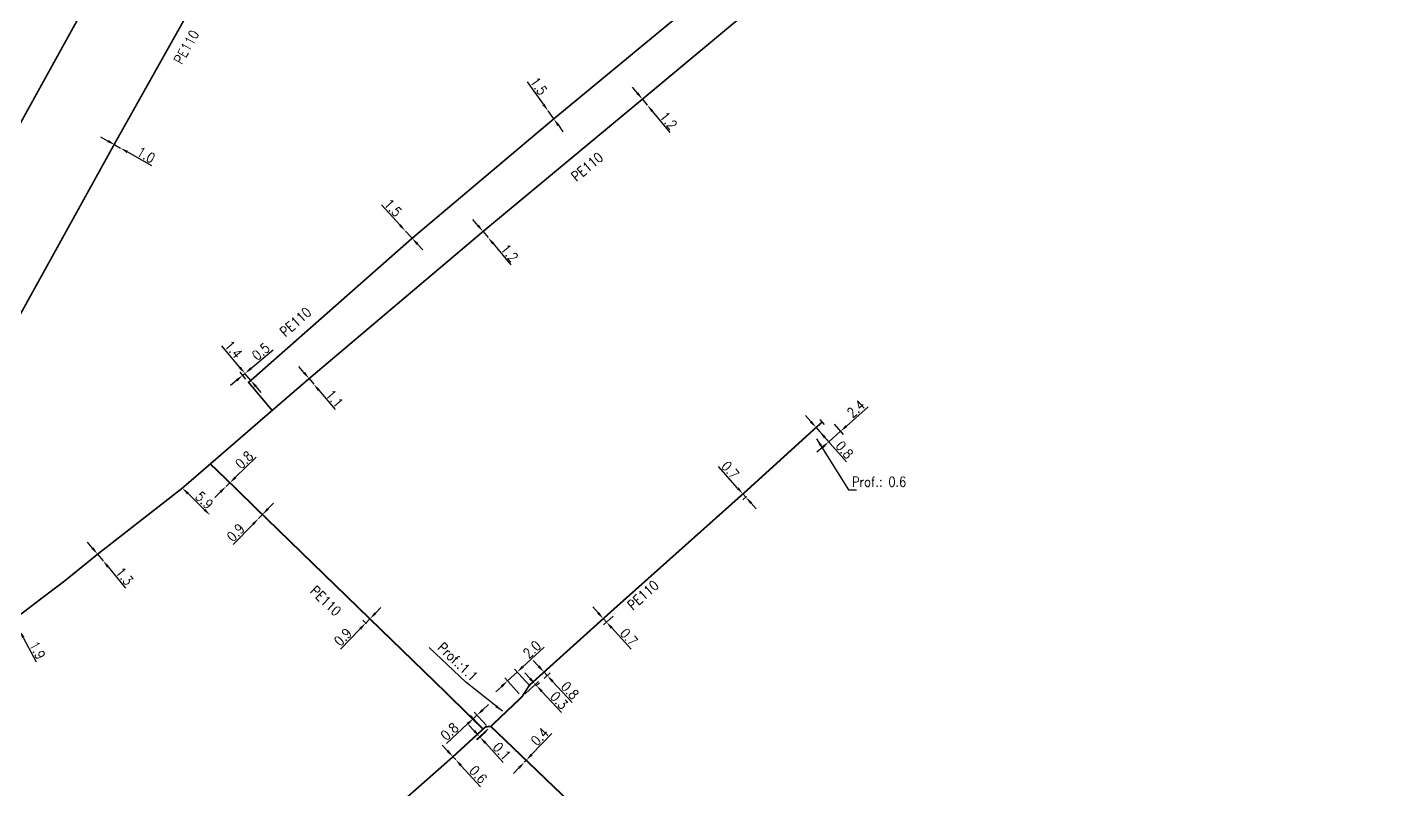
# Model space of a CAD drawing. Header units: millimetres. Extents: x 138988 to 140002, y 128990 to 130001.
# Drawn here: x 139490.1 to 139695.7, y 129349.4 to 129465.4 of the extents above; entities that cross this region are included whole.
import ezdxf
from ezdxf.enums import TextEntityAlignment as Align

# ---------------------------------------------------------------- set-up
doc = ezdxf.new("R2010")
doc.units = ezdxf.units.MM
doc.header["$PDMODE"] = 34
doc.linetypes.add('L_25_AP', pattern=[2000, 1000, 1000])
doc.linetypes.add('L_25_PE', pattern=[2000, 1000, 1000])
doc.layers.get('0').update_dxf_attribs({"linetype": 'CONTINUOUS'})
doc.layers.get('Defpoints').update_dxf_attribs({"linetype": 'CONTINUOUS'})
doc.layers.add('L_150', color=1, linetype='CONTINUOUS')
doc.layers.add('L_340', color=7, linetype='CONTINUOUS')
doc.styles.add('G_ROMANS', font='ROMANS.SHX', dxfattribs={"width": 0.75})
doc.styles.get("Standard").update_dxf_attribs({"font": 'romans.shx', "width": 0.85})
doc.dimstyles.get("Standard").update_dxf_attribs({"dimtxt": 1.5, "dimasz": 1.2, "dimexe": 0.625, "dimexo": 0.625, "dimgap": 0.25, "dimtad": 1, "dimdec": 1, "dimzin": 0, "dimdsep": 46, "dimtxsty": 'Standard', "dimcen": -0.5, "dimadec": 0, "dimazin": 0, "dimtfac": 1, "dimtdec": 1, "dimtmove": 0, "dimatfit": 3, "dimfxl": 0, "dimtolj": 1, "dimtzin": 0, "dimarcsym": 0})

# ---------------------------------------------------------------- blocks, each defined once
blk = doc.blocks.new('*D71')
at = {"layer": 'Defpoints', "color": 0, "linetype": 'Continuous', "transparency": 16777216}
for p in [(139579.21, 129376.78), (139579.68, 129376.26), (139578.21, 129374.93)]:
    blk.add_point(p, dxfattribs=at)
at = {"layer": 'L_150', "color": 0, "linetype": 'Continuous', "lineweight": -2, "transparency": 16777216}
for p, q in [((139576.93, 129376.33), (139576.12, 129377.22)), ((139578.74, 129376.36), (139577.27, 129375.02)), ((139579.22, 129375.84), (139577.74, 129374.51)), ((139577.74, 129375.44), (139578.21, 129374.93)), ((139579.01, 129374.04), (139581.95, 129370.8))]:
    blk.add_line(p, q, dxfattribs=at)
at = {"layer": 'L_150', "color": 0, "linetype": 'Continuous', "transparency": 16777216}
for points in [[(139577.08, 129376.47), (139576.78, 129376.2), (139577.74, 129375.44)], [(139579.16, 129374.17), (139578.86, 129373.9), (139578.21, 129374.93)]]:
    blk.add_solid(points, dxfattribs=at)
at = {"layer": 'L_150', "color": 0, "linetype": 'Continuous', "transparency": 16777216, "insert": (139581.63, 129372.65), "char_height": 1.5, "attachment_point": 5, "rotation": 312.2421}
blk.add_mtext('\\A1;0.7', dxfattribs=at)
blk = doc.blocks.new('*D72')
at = {"layer": 'Defpoints', "color": 0, "linetype": 'Continuous', "transparency": 16777216}
for p in [(139599.54, 129394.92), (139599.98, 129394.43), (139599.39, 129393.91)]:
    blk.add_point(p, dxfattribs=at)
at = {"layer": 'L_150', "color": 0, "linetype": 'Continuous', "lineweight": -2, "transparency": 16777216}
for p, q in [((139598.16, 129395.29), (139595.24, 129398.55)), ((139599.08, 129394.5), (139598.49, 129393.98)), ((139599.39, 129393.91), (139598.96, 129394.4)), ((139599.51, 129394.02), (139598.93, 129393.5)), ((139600.19, 129393.02), (139600.99, 129392.13))]:
    blk.add_line(p, q, dxfattribs=at)
at = {"layer": 'L_150', "color": 0, "linetype": 'Continuous', "transparency": 16777216}
for points in [[(139598.31, 129395.42), (139598.01, 129395.16), (139598.96, 129394.4)], [(139600.34, 129393.15), (139600.05, 129392.89), (139599.39, 129393.91)]]:
    blk.add_solid(points, dxfattribs=at)
at = {"layer": 'L_150', "color": 0, "linetype": 'Continuous', "transparency": 16777216, "insert": (139597.05, 129398.03), "char_height": 1.5, "attachment_point": 5, "rotation": 311.8543}
blk.add_mtext('\\A1;0.7', dxfattribs=at)
blk = doc.blocks.new('*D73')
at = {"layer": 'Defpoints', "color": 0, "linetype": 'Continuous', "transparency": 16777216}
for p in [(139610.08, 129404.5), (139612.41, 129405.49), (139613.8, 129403.92)]:
    blk.add_point(p, dxfattribs=at)
at = {"layer": 'L_340', "color": 0, "linetype": 'Continuous', "lineweight": -2, "transparency": 16777216}
for p, q in [((139614.7, 129404.71), (139618.02, 129407.65)), ((139612.82, 129405.03), (139614.22, 129403.45)), ((139610.49, 129404.03), (139612.42, 129401.86)), ((139612.01, 129402.33), (139613.8, 129403.92)), ((139611.11, 129401.53), (139610.21, 129400.74))]:
    blk.add_line(p, q, dxfattribs=at)
at = {"layer": 'L_340', "color": 0, "linetype": 'Continuous', "transparency": 16777216}
for points in [[(139614.57, 129404.86), (139614.83, 129404.56), (139613.8, 129403.92)], [(139610.97, 129401.68), (139611.24, 129401.38), (139612.01, 129402.33)]]:
    blk.add_solid(points, dxfattribs=at)
at = {"layer": 'L_340', "color": 0, "linetype": 'Continuous', "transparency": 16777216, "insert": (139616.14, 129407.33), "char_height": 1.5, "attachment_point": 5, "rotation": 41.5376}
blk.add_mtext('\\A1;2.4', dxfattribs=at)
blk = doc.blocks.new('L_340_07')
at = {"color": 0, "linetype": 'Continuous', "const_width": 0.25, "flags": 128}
blk.add_lwpolyline([(0, 0), (1.25, 0)], dxfattribs=at)
at = {"color": 0, "linetype": 'Continuous', "flags": 128}
blk.add_lwpolyline([(1.25, -0.5), (1.25, 0.5)], dxfattribs=at)
at = {"color": 0, "linetype": 'Continuous', "style": 'G_ROMANS', "width": 0.75, "flags": 3}
for tag, p in [('DEF_LEG', (0.72, -3.47)), ('DEF_COUP', (0.72, -5.97)), ('DEF_TYPE', (0.72, -8.47))]:
    blk.add_attdef(tag, text='', height=1.2, dxfattribs=at).set_placement(p, align=Align.MIDDLE)
blk = doc.blocks.new('*D74')
at = {"layer": 'Defpoints', "color": 0, "linetype": 'Continuous', "transparency": 16777216}
for p in [(139610.08, 129404.5), (139610.61, 129403.9), (139610.61, 129403.9)]:
    blk.add_point(p, dxfattribs=at)
at = {"layer": 'L_340', "color": 0, "linetype": 'Continuous', "lineweight": -2, "transparency": 16777216}
for p, q in [((139609.28, 129405.4), (139608.49, 129406.3)), ((139610.08, 129404.5), (139610.61, 129403.9)), ((139611.41, 129403), (139614.72, 129399.26))]:
    blk.add_line(p, q, dxfattribs=at)
at = {"layer": 'L_340', "color": 0, "linetype": 'Continuous', "transparency": 16777216}
for points in [[(139609.43, 129405.53), (139609.13, 129405.27), (139610.08, 129404.5)], [(139611.56, 129403.14), (139611.26, 129402.87), (139610.61, 129403.9)]]:
    blk.add_solid(points, dxfattribs=at)
at = {"layer": 'L_340', "color": 0, "linetype": 'Continuous', "transparency": 16777216, "insert": (139614.41, 129401.11), "char_height": 1.5, "attachment_point": 5, "rotation": 311.5376}
blk.add_mtext('\\A1;0.8', dxfattribs=at)
blk = doc.blocks.new('*D75')
at = {"layer": 'Defpoints', "color": 0, "linetype": 'Continuous', "transparency": 16777216}
for p in [(139567.79, 129366.49), (139568.3, 129365.94), (139569.22, 129366.79)]:
    blk.add_point(p, dxfattribs=at)
at = {"layer": 'L_150', "color": 0, "linetype": 'Continuous', "lineweight": -2, "transparency": 16777216}
for p, q in [((139567.89, 129368.22), (139567.08, 129369.1)), ((139568.25, 129366.92), (139569.17, 129367.76)), ((139568.71, 129367.34), (139569.22, 129366.79)), ((139568.76, 129366.37), (139569.68, 129367.21)), ((139570.03, 129365.9), (139573, 129362.69))]:
    blk.add_line(p, q, dxfattribs=at)
at = {"layer": 'L_150', "color": 0, "linetype": 'Continuous', "transparency": 16777216}
for points in [[(139568.04, 129368.35), (139567.75, 129368.08), (139568.71, 129367.34)], [(139570.18, 129366.04), (139569.88, 129365.77), (139569.22, 129366.79)]]:
    blk.add_solid(points, dxfattribs=at)
at = {"layer": 'L_150', "color": 0, "linetype": 'Continuous', "transparency": 16777216, "insert": (139572.66, 129364.54), "char_height": 1.5, "attachment_point": 5, "rotation": 312.7073}
blk.add_mtext('\\A1;0.8', dxfattribs=at)
blk = doc.blocks.new('*D76')
at = {"layer": 'Defpoints', "color": 0, "linetype": 'Continuous', "transparency": 16777216}
for p in [(139565.38, 129363.58), (139567.02, 129364.76), (139567.58, 129365.28)]:
    blk.add_point(p, dxfattribs=at)
at = {"layer": 'L_150', "color": 0, "linetype": 'Continuous', "lineweight": -2, "transparency": 16777216}
for p, q in [((139566.6, 129366.34), (139565.78, 129367.22)), ((139565.84, 129364.01), (139567.87, 129365.88)), ((139567.41, 129365.46), (139567.58, 129365.28)), ((139567.48, 129365.18), (139568.04, 129365.7)), ((139568.39, 129364.39), (139571.36, 129361.18))]:
    blk.add_line(p, q, dxfattribs=at)
at = {"layer": 'L_150', "color": 0, "linetype": 'Continuous', "transparency": 16777216}
for points in [[(139566.74, 129366.48), (139566.45, 129366.2), (139567.41, 129365.46)], [(139568.54, 129364.53), (139568.25, 129364.26), (139567.58, 129365.28)]]:
    blk.add_solid(points, dxfattribs=at)
at = {"layer": 'L_150', "color": 0, "linetype": 'Continuous', "transparency": 16777216, "insert": (139571.02, 129363.02), "char_height": 1.5, "attachment_point": 5, "rotation": 312.7073}
blk.add_mtext('\\A1;0.3', dxfattribs=at)
blk = doc.blocks.new('*D77')
at = {"layer": 'Defpoints', "color": 0, "linetype": 'Continuous', "transparency": 16777216}
for p in [(139564.64, 129367.33), (139565.38, 129363.58), (139567.02, 129364.76)]:
    blk.add_point(p, dxfattribs=at)
at = {"layer": 'L_150', "color": 0, "linetype": 'Continuous', "lineweight": -2, "transparency": 16777216}
for p, q in [((139565.52, 129368.15), (139568.73, 129371.11)), ((139566.59, 129365.21), (139564.21, 129367.79)), ((139564.95, 129364.04), (139562.74, 129366.44)), ((139563.17, 129365.98), (139564.64, 129367.33)), ((139562.29, 129365.16), (139561.4, 129364.35))]:
    blk.add_line(p, q, dxfattribs=at)
at = {"layer": 'L_150', "color": 0, "linetype": 'Continuous', "transparency": 16777216}
for points in [[(139565.38, 129368.3), (139565.65, 129368), (139564.64, 129367.33)], [(139562.15, 129365.31), (139562.42, 129365.02), (139563.17, 129365.98)]]:
    blk.add_solid(points, dxfattribs=at)
at = {"layer": 'L_150', "color": 0, "linetype": 'Continuous', "transparency": 16777216, "insert": (139566.89, 129370.77), "char_height": 1.5, "attachment_point": 5, "rotation": 42.7073}
blk.add_mtext('\\A1;2.0', dxfattribs=at)
blk = doc.blocks.new('*D78')
at = {"layer": 'Defpoints', "color": 0, "linetype": 'Continuous', "transparency": 16777216}
for p in [(139541.62, 129374.78), (139542.18, 129374.23), (139542.81, 129374.87)]:
    blk.add_point(p, dxfattribs=at)
at = {"layer": 'L_150', "color": 0, "linetype": 'Continuous', "lineweight": -2, "transparency": 16777216}
for p, q in [((139542.36, 129375.31), (139541.8, 129375.86)), ((139543.09, 129376.28), (139543.93, 129377.14)), ((139540.79, 129373.92), (139537.78, 129370.83)), ((139541.74, 129374.67), (139541.18, 129375.21)), ((139542.25, 129375.42), (139541.62, 129374.78))]:
    blk.add_line(p, q, dxfattribs=at)
at = {"layer": 'L_150', "color": 0, "linetype": 'Continuous', "transparency": 16777216}
for points in [[(139542.95, 129376.42), (139543.23, 129376.14), (139542.25, 129375.42)], [(139540.64, 129374.06), (139540.93, 129373.78), (139541.62, 129374.78)]]:
    blk.add_solid(points, dxfattribs=at)
at = {"layer": 'L_150', "color": 0, "linetype": 'Continuous', "transparency": 16777216, "insert": (139538.15, 129372.64), "char_height": 1.5, "attachment_point": 5, "rotation": 45.7397}
blk.add_mtext('\\A1;0.9', dxfattribs=at)
blk = doc.blocks.new('*D79')
at = {"layer": 'Defpoints', "color": 0, "linetype": 'Continuous', "transparency": 16777216}
for p in [(139525.32, 129390.66), (139525.32, 129390.66), (139525.91, 129391.27)]:
    blk.add_point(p, dxfattribs=at)
at = {"layer": 'L_150', "color": 0, "linetype": 'Continuous', "lineweight": -2, "transparency": 16777216}
for p, q in [((139526.75, 129392.13), (139527.58, 129392.99)), ((139525.91, 129391.27), (139525.32, 129390.66)), ((139524.48, 129389.8), (139521.47, 129386.71))]:
    blk.add_line(p, q, dxfattribs=at)
at = {"layer": 'L_150', "color": 0, "linetype": 'Continuous', "transparency": 16777216}
for points in [[(139526.6, 129392.27), (139526.89, 129391.99), (139525.91, 129391.27)], [(139524.33, 129389.94), (139524.62, 129389.66), (139525.32, 129390.66)]]:
    blk.add_solid(points, dxfattribs=at)
at = {"layer": 'L_150', "color": 0, "linetype": 'Continuous', "transparency": 16777216, "insert": (139521.84, 129388.53), "char_height": 1.5, "attachment_point": 5, "rotation": 45.7649}
blk.add_mtext('\\A1;0.9', dxfattribs=at)
blk = doc.blocks.new('*D80')
at = {"layer": 'Defpoints', "color": 0, "linetype": 'Continuous', "transparency": 16777216}
for p in [(139559, 129357.43), (139560.41, 129358.73), (139560.63, 129359.07)]:
    blk.add_point(p, dxfattribs=at)
at = {"layer": 'L_150', "color": 0, "linetype": 'Continuous', "lineweight": -2, "transparency": 16777216}
for p, q in [((139558.12, 129358.39), (139557.31, 129359.28)), ((139560.17, 129358.65), (139558.47, 129357.09)), ((139559.95, 129358.31), (139558.54, 129357.01)), ((139558.93, 129357.51), (139559, 129357.43)), ((139559.81, 129356.55), (139562.53, 129353.6))]:
    blk.add_line(p, q, dxfattribs=at)
at = {"layer": 'L_150', "color": 0, "linetype": 'Continuous', "transparency": 16777216}
for points in [[(139558.27, 129358.53), (139557.97, 129358.26), (139558.93, 129357.51)], [(139559.96, 129356.69), (139559.67, 129356.42), (139559, 129357.43)]]:
    blk.add_solid(points, dxfattribs=at)
at = {"layer": 'L_150', "color": 0, "linetype": 'Continuous', "transparency": 16777216, "insert": (139562.31, 129355.31), "char_height": 1.5, "attachment_point": 5, "rotation": 312.6139}
blk.add_mtext('\\A1;0.1', dxfattribs=at)
blk = doc.blocks.new('*D81')
at = {"layer": 'Defpoints', "color": 0, "linetype": 'Continuous', "transparency": 16777216}
for p in [(139565.73, 129353.63), (139565.73, 129353.63), (139566.01, 129353.92)]:
    blk.add_point(p, dxfattribs=at)
at = {"layer": 'L_150', "color": 0, "linetype": 'Continuous', "lineweight": -2, "transparency": 16777216}
for p, q in [((139566.84, 129354.78), (139569.9, 129357.98)), ((139565.73, 129353.63), (139566.01, 129353.92)), ((139564.9, 129352.76), (139564.07, 129351.9))]:
    blk.add_line(p, q, dxfattribs=at)
at = {"layer": 'L_150', "color": 0, "linetype": 'Continuous', "transparency": 16777216}
for points in [[(139564.76, 129352.9), (139565.04, 129352.62), (139565.73, 129353.63)], [(139566.69, 129354.92), (139566.98, 129354.65), (139566.01, 129353.92)]]:
    blk.add_solid(points, dxfattribs=at)
at = {"layer": 'L_150', "color": 0, "linetype": 'Continuous', "transparency": 16777216, "insert": (139568.06, 129357.51), "char_height": 1.5, "attachment_point": 5, "rotation": 46.2135}
blk.add_mtext('\\A1;0.4', dxfattribs=at)
blk = doc.blocks.new('*D82')
at = {"layer": 'Defpoints', "color": 0, "linetype": 'Continuous', "transparency": 16777216}
for p in [(139554.88, 129354.46), (139555.29, 129354.02), (139555.29, 129354.02)]:
    blk.add_point(p, dxfattribs=at)
at = {"layer": 'L_150', "color": 0, "linetype": 'Continuous', "lineweight": -2, "transparency": 16777216}
for p, q in [((139554.07, 129355.35), (139553.26, 129356.23)), ((139554.88, 129354.46), (139555.29, 129354.02)), ((139556.1, 129353.14), (139559.05, 129349.91))]:
    blk.add_line(p, q, dxfattribs=at)
at = {"layer": 'L_150', "color": 0, "linetype": 'Continuous', "transparency": 16777216}
for points in [[(139554.22, 129355.48), (139553.92, 129355.21), (139554.88, 129354.46)], [(139556.24, 129353.27), (139555.95, 129353), (139555.29, 129354.02)]]:
    blk.add_solid(points, dxfattribs=at)
at = {"layer": 'L_150', "color": 0, "linetype": 'Continuous', "transparency": 16777216, "insert": (139558.72, 129351.76), "char_height": 1.5, "attachment_point": 5, "rotation": 312.5139}
blk.add_mtext('\\A1;0.6', dxfattribs=at)
blk = doc.blocks.new('*D93')
at = {"layer": 'Defpoints', "color": 0, "linetype": 'Continuous', "transparency": 16777216}
for p in [(139558.53, 129360.77), (139559.45, 129358.66), (139560.41, 129358.73)]:
    blk.add_point(p, dxfattribs=at)
at = {"layer": 'L_150', "color": 0, "linetype": 'Continuous', "lineweight": -2, "transparency": 16777216}
for p, q in [((139559.99, 129359.19), (139558.11, 129361.23)), ((139559.41, 129361.59), (139560.29, 129362.4)), ((139557.09, 129359.45), (139553.88, 129356.49)), ((139559.03, 129359.12), (139557.55, 129360.72)), ((139558.53, 129360.77), (139557.98, 129360.26))]:
    blk.add_line(p, q, dxfattribs=at)
at = {"layer": 'L_150', "color": 0, "linetype": 'Continuous', "transparency": 16777216}
for points in [[(139559.28, 129361.73), (139559.55, 129361.44), (139558.53, 129360.77)], [(139556.96, 129359.6), (139557.23, 129359.31), (139557.98, 129360.26)]]:
    blk.add_solid(points, dxfattribs=at)
at = {"layer": 'L_150', "color": 0, "linetype": 'Continuous', "transparency": 16777216, "insert": (139554.37, 129358.3), "char_height": 1.5, "attachment_point": 5, "rotation": 42.6139}
blk.add_mtext('\\A1;0.8', dxfattribs=at)
blk = doc.blocks.new('*D348')
at = {"layer": 'Defpoints', "color": 0, "linetype": 'Continuous', "transparency": 16777216}
for p in [(139503.47, 129447.46), (139504.34, 129446.97), (139504.34, 129446.97)]:
    blk.add_point(p, dxfattribs=at)
at = {"layer": 'L_150', "color": 0, "linetype": 'Continuous', "lineweight": -2, "transparency": 16777216}
for p, q in [((139502.42, 129448.04), (139501.37, 129448.63)), ((139503.47, 129447.46), (139504.34, 129446.97)), ((139505.38, 129446.38), (139509.04, 129444.33))]:
    blk.add_line(p, q, dxfattribs=at)
at = {"layer": 'L_150', "color": 0, "linetype": 'Continuous', "transparency": 16777216}
for points in [[(139502.52, 129448.22), (139502.32, 129447.87), (139503.47, 129447.46)], [(139505.48, 129446.55), (139505.29, 129446.21), (139504.34, 129446.97)]]:
    blk.add_solid(points, dxfattribs=at)
at = {"layer": 'L_150', "color": 0, "linetype": 'Continuous', "transparency": 16777216, "insert": (139508.22, 129445.93), "char_height": 1.5, "attachment_point": 5, "rotation": 330.6872}
blk.add_mtext('\\A1;1.0', dxfattribs=at)
blk = doc.blocks.new('*D1126')
at = {"layer": 'Defpoints', "color": 0, "linetype": 'Continuous', "transparency": 16777216}
for p in [(139569.33, 129452.64), (139569.33, 129452.64), (139570.21, 129451.42)]:
    blk.add_point(p, dxfattribs=at)
at = {"layer": 'L_150', "color": 0, "linetype": 'Continuous', "lineweight": -2, "transparency": 16777216}
for p, q in [((139568.64, 129453.62), (139566.22, 129457.03)), ((139570.2, 129451.41), (139569.33, 129452.64)), ((139569.7, 129451.05), (139569.69, 129451.05)), ((139570.9, 129450.43), (139571.59, 129449.45))]:
    blk.add_line(p, q, dxfattribs=at)
at = {"layer": 'L_150', "color": 0, "linetype": 'Continuous', "transparency": 16777216}
for points in [[(139568.8, 129453.73), (139568.48, 129453.5), (139569.33, 129452.64)], [(139571.06, 129450.55), (139570.73, 129450.32), (139570.2, 129451.41)]]:
    blk.add_solid(points, dxfattribs=at)
at = {"layer": 'L_150', "color": 0, "linetype": 'Continuous', "transparency": 16777216, "insert": (139567.9, 129456.39), "char_height": 1.5, "attachment_point": 5, "rotation": 305.3282}
blk.add_mtext('\\A1;1.5', dxfattribs=at)
blk = doc.blocks.new('*D1127')
at = {"layer": 'Defpoints', "color": 0, "linetype": 'Continuous', "transparency": 16777216}
for p in [(139547.65, 129434.36), (139547.65, 129434.36), (139548.67, 129433.26)]:
    blk.add_point(p, dxfattribs=at)
at = {"layer": 'L_150', "color": 0, "linetype": 'Continuous', "lineweight": -2, "transparency": 16777216}
for p, q in [((139546.83, 129435.24), (139543.99, 129438.32)), ((139548.67, 129433.26), (139547.65, 129434.36)), ((139549.48, 129432.38), (139550.3, 129431.5))]:
    blk.add_line(p, q, dxfattribs=at)
at = {"layer": 'L_150', "color": 0, "linetype": 'Continuous', "transparency": 16777216}
for points in [[(139546.98, 129435.38), (139546.69, 129435.11), (139547.65, 129434.36)], [(139549.63, 129432.52), (139549.34, 129432.24), (139548.67, 129433.26)]]:
    blk.add_solid(points, dxfattribs=at)
at = {"layer": 'L_150', "color": 0, "linetype": 'Continuous', "transparency": 16777216, "insert": (139545.74, 129437.9), "char_height": 1.5, "attachment_point": 5, "rotation": 312.7874}
blk.add_mtext('\\A1;1.5', dxfattribs=at)
blk = doc.blocks.new('*D1128')
at = {"layer": 'Defpoints', "color": 0, "linetype": 'Continuous', "transparency": 16777216}
for p in [(139523.25, 129412.71), (139523.25, 129412.71), (139523.81, 129411.35)]:
    blk.add_point(p, dxfattribs=at)
at = {"layer": 'L_150', "color": 0, "linetype": 'Continuous', "lineweight": -2, "transparency": 16777216}
for p, q in [((139524.17, 129413.49), (139527.52, 129416.29)), ((139523.41, 129411.83), (139522.51, 129412.9)), ((139522.91, 129412.43), (139523.25, 129412.71)), ((139521.99, 129411.66), (139521.07, 129410.88))]:
    blk.add_line(p, q, dxfattribs=at)
at = {"layer": 'L_150', "color": 0, "linetype": 'Continuous', "transparency": 16777216}
for points in [[(139524.05, 129413.64), (139524.3, 129413.33), (139523.25, 129412.71)], [(139521.86, 129411.81), (139522.12, 129411.5), (139522.91, 129412.43)]]:
    blk.add_solid(points, dxfattribs=at)
at = {"layer": 'L_150', "color": 0, "linetype": 'Continuous', "transparency": 16777216, "insert": (139525.67, 129416.04), "char_height": 1.5, "attachment_point": 5, "rotation": 39.9566}
blk.add_mtext('\\A1;0.5', dxfattribs=at)
blk = doc.blocks.new('*D1129')
at = {"layer": 'Defpoints', "color": 0, "linetype": 'Continuous', "transparency": 16777216}
for p in [(139523.25, 129412.71), (139523.25, 129412.71), (139523.81, 129411.35)]:
    blk.add_point(p, dxfattribs=at)
at = {"layer": 'L_150', "color": 0, "linetype": 'Continuous', "lineweight": -2, "transparency": 16777216}
for p, q in [((139522.48, 129413.63), (139519.75, 129416.89)), ((139524.15, 129411.64), (139523.25, 129412.71)), ((139524.29, 129411.75), (139524.63, 129412.04)), ((139524.92, 129410.72), (139525.69, 129409.8))]:
    blk.add_line(p, q, dxfattribs=at)
at = {"layer": 'L_150', "color": 0, "linetype": 'Continuous', "transparency": 16777216}
for points in [[(139522.64, 129413.76), (139522.33, 129413.51), (139523.25, 129412.71)], [(139525.08, 129410.85), (139524.77, 129410.59), (139524.15, 129411.64)]]:
    blk.add_solid(points, dxfattribs=at)
at = {"layer": 'L_150', "color": 0, "linetype": 'Continuous', "transparency": 16777216, "insert": (139521.5, 129416.37), "char_height": 1.5, "attachment_point": 5, "rotation": 309.9566}
blk.add_mtext('\\A1;1.4', dxfattribs=at)
blk = doc.blocks.new('*D1130')
at = {"layer": 'Defpoints', "color": 0, "linetype": 'Continuous', "transparency": 16777216}
for p in [(139488.11, 129375.3), (139488.98, 129373.66), (139488.98, 129373.66)]:
    blk.add_point(p, dxfattribs=at)
at = {"layer": 'L_150', "color": 0, "linetype": 'Continuous', "lineweight": -2, "transparency": 16777216}
for p, q in [((139487.55, 129376.36), (139486.99, 129377.42)), ((139488.11, 129375.3), (139488.98, 129373.66)), ((139489.54, 129372.6), (139491.51, 129368.89))]:
    blk.add_line(p, q, dxfattribs=at)
at = {"layer": 'L_150', "color": 0, "linetype": 'Continuous', "transparency": 16777216}
for points in [[(139487.73, 129376.45), (139487.37, 129376.26), (139488.11, 129375.3)], [(139489.72, 129372.7), (139489.37, 129372.51), (139488.98, 129373.66)]]:
    blk.add_solid(points, dxfattribs=at)
at = {"layer": 'L_150', "color": 0, "linetype": 'Continuous', "transparency": 16777216, "insert": (139491.71, 129370.65), "char_height": 1.5, "attachment_point": 5, "rotation": 297.9752}
blk.add_mtext('\\A1;1.9', dxfattribs=at)
blk = doc.blocks.new('*D1131')
at = {"layer": 'Defpoints', "color": 0, "linetype": 'Continuous', "transparency": 16777216}
for p in [(139500.85, 129385.24), (139501.68, 129384.24), (139501.68, 129384.24)]:
    blk.add_point(p, dxfattribs=at)
at = {"layer": 'L_150', "color": 0, "linetype": 'Continuous', "lineweight": -2, "transparency": 16777216}
for p, q in [((139500.08, 129386.17), (139499.31, 129387.09)), ((139500.85, 129385.24), (139501.68, 129384.24)), ((139502.44, 129383.32), (139505.12, 129380.1))]:
    blk.add_line(p, q, dxfattribs=at)
at = {"layer": 'L_150', "color": 0, "linetype": 'Continuous', "transparency": 16777216}
for points in [[(139500.23, 129386.29), (139499.93, 129386.04), (139500.85, 129385.24)], [(139502.6, 129383.45), (139502.29, 129383.19), (139501.68, 129384.24)]]:
    blk.add_solid(points, dxfattribs=at)
at = {"layer": 'L_150', "color": 0, "linetype": 'Continuous', "transparency": 16777216, "insert": (139504.94, 129381.89), "char_height": 1.5, "attachment_point": 5, "rotation": 309.7261}
blk.add_mtext('\\A1;1.3', dxfattribs=at)
blk = doc.blocks.new('*D1132')
at = {"layer": 'Defpoints', "color": 0, "linetype": 'Continuous', "transparency": 16777216}
for p in [(139513.74, 129395.29), (139517.97, 129391.17), (139517.97, 129391.17)]:
    blk.add_point(p, dxfattribs=at)
at = {"layer": 'L_150', "color": 0, "linetype": 'Continuous', "lineweight": -2, "transparency": 16777216}
blk.add_line((139514.6, 129394.45), (139517.11, 129392.01), dxfattribs=at)
at = {"layer": 'L_150', "color": 0, "linetype": 'Continuous', "transparency": 16777216}
for points in [[(139514.74, 129394.6), (139514.46, 129394.31), (139513.74, 129395.29)], [(139517.25, 129392.15), (139516.97, 129391.87), (139517.97, 129391.17)]]:
    blk.add_solid(points, dxfattribs=at)
at = {"layer": 'L_150', "color": 0, "linetype": 'Continuous', "transparency": 16777216, "insert": (139517.07, 129393.44), "char_height": 1.5, "attachment_point": 5, "rotation": 315.7649}
blk.add_mtext('\\A1;5.9', dxfattribs=at)
blk = doc.blocks.new('*D1133')
at = {"layer": 'Defpoints', "color": 0, "linetype": 'Continuous', "transparency": 16777216}
for p in [(139533.01, 129411.93), (139533.71, 129411.08), (139533.71, 129411.08)]:
    blk.add_point(p, dxfattribs=at)
at = {"layer": 'L_150', "color": 0, "linetype": 'Continuous', "lineweight": -2, "transparency": 16777216}
for p, q in [((139532.23, 129412.84), (139531.46, 129413.76)), ((139533.01, 129411.93), (139533.71, 129411.08)), ((139534.49, 129410.16), (139536.95, 129407.24))]:
    blk.add_line(p, q, dxfattribs=at)
at = {"layer": 'L_150', "color": 0, "linetype": 'Continuous', "transparency": 16777216}
for points in [[(139532.39, 129412.97), (139532.08, 129412.72), (139533.01, 129411.93)], [(139534.64, 129410.29), (139534.33, 129410.04), (139533.71, 129411.08)]]:
    blk.add_solid(points, dxfattribs=at)
at = {"layer": 'L_150', "color": 0, "linetype": 'Continuous', "transparency": 16777216, "insert": (139536.87, 129408.88), "char_height": 1.5, "attachment_point": 5, "rotation": 310.0442}
blk.add_mtext('\\A1;1.1', dxfattribs=at)
blk = doc.blocks.new('*D1134')
at = {"layer": 'Defpoints', "color": 0, "linetype": 'Continuous', "transparency": 16777216}
for p in [(139559.45, 129434.29), (139560.22, 129433.37), (139560.22, 129433.37)]:
    blk.add_point(p, dxfattribs=at)
at = {"layer": 'L_150', "color": 0, "linetype": 'Continuous', "lineweight": -2, "transparency": 16777216}
for p, q in [((139558.68, 129435.21), (139557.91, 129436.13)), ((139559.45, 129434.29), (139560.22, 129433.37)), ((139560.99, 129432.45), (139563.67, 129429.23))]:
    blk.add_line(p, q, dxfattribs=at)
at = {"layer": 'L_150', "color": 0, "linetype": 'Continuous', "transparency": 16777216}
for points in [[(139558.83, 129435.34), (139558.52, 129435.08), (139559.45, 129434.29)], [(139561.14, 129432.58), (139560.83, 129432.32), (139560.22, 129433.37)]]:
    blk.add_solid(points, dxfattribs=at)
at = {"layer": 'L_150', "color": 0, "linetype": 'Continuous', "transparency": 16777216, "insert": (139563.48, 129431.02), "char_height": 1.5, "attachment_point": 5, "rotation": 309.9065}
blk.add_mtext('\\A1;1.2', dxfattribs=at)
blk = doc.blocks.new('*D1135')
at = {"layer": 'Defpoints', "color": 0, "linetype": 'Continuous', "transparency": 16777216}
for p in [(139583.68, 129454.4), (139584.41, 129453.51), (139584.41, 129453.51)]:
    blk.add_point(p, dxfattribs=at)
at = {"layer": 'L_150', "color": 0, "linetype": 'Continuous', "lineweight": -2, "transparency": 16777216}
for p, q in [((139582.91, 129455.33), (139582.15, 129456.25)), ((139583.68, 129454.4), (139584.41, 129453.51)), ((139585.17, 129452.58), (139587.83, 129449.35))]:
    blk.add_line(p, q, dxfattribs=at)
at = {"layer": 'L_150', "color": 0, "linetype": 'Continuous', "transparency": 16777216}
for points in [[(139583.07, 129455.45), (139582.76, 129455.2), (139583.68, 129454.4)], [(139585.32, 129452.71), (139585.02, 129452.46), (139584.41, 129453.51)]]:
    blk.add_solid(points, dxfattribs=at)
at = {"layer": 'L_150', "color": 0, "linetype": 'Continuous', "transparency": 16777216, "insert": (139587.65, 129451.14), "char_height": 1.5, "attachment_point": 5, "rotation": 309.4311}
blk.add_mtext('\\A1;1.2', dxfattribs=at)
blk = doc.blocks.new('*D1144')
at = {"layer": 'Defpoints', "color": 0, "linetype": 'Continuous', "transparency": 16777216}
for p in [(139520.39, 129395.54), (139520.39, 129395.54), (139520.97, 129396.1)]:
    blk.add_point(p, dxfattribs=at)
at = {"layer": 'L_150', "color": 0, "linetype": 'Continuous', "lineweight": -2, "transparency": 16777216}
for p, q in [((139521.83, 129396.93), (139524.97, 129399.97)), ((139519.53, 129394.71), (139518.67, 129393.88)), ((139520.39, 129395.54), (139520.97, 129396.1))]:
    blk.add_line(p, q, dxfattribs=at)
at = {"layer": 'L_150', "color": 0, "linetype": 'Continuous', "transparency": 16777216}
for points in [[(139521.69, 129397.08), (139521.97, 129396.79), (139520.97, 129396.1)], [(139519.39, 129394.85), (139519.67, 129394.57), (139520.39, 129395.54)]]:
    blk.add_solid(points, dxfattribs=at)
at = {"layer": 'L_150', "color": 0, "linetype": 'Continuous', "transparency": 16777216, "insert": (139523.14, 129399.59), "char_height": 1.5, "attachment_point": 5, "rotation": 44.0325}
blk.add_mtext('\\A1;0.8', dxfattribs=at)

msp = doc.modelspace()

# ---------------------------------------------------------------- linework, layer by layer
at = {"layer": 'L_150', "linetype": 'L_25_AP', "const_width": 0.25, "flags": 128}
msp.add_lwpolyline([(139668.96, 129658.17), (139641.87, 129634.47), (139631.05, 129625.35), (139627.08, 129622.04), (139625.77, 129621.43), (139616.09, 129617), (139597.17, 129608.82), (139597.17, 129608.82), (139597.05, 129608.08), (139595.61, 129601.47), (139595.49, 129600.92), (139597.3, 129598.19), (139597.65, 129596.91), (139597.44, 129596.7), (139597.44, 129596.7), (139591.05, 129590.2), (139581.42, 129580.22), (139581.42, 129580.22, 0.007098), (139562.62, 129559.51), (139541.69, 129534.55), (139541.82, 129533.41), (139540.29, 129531.56), (139531.77, 129520.1), (139515.27, 129495.39), (139498.19, 129467.17), (139473.96, 129423.32), (139452.9, 129384.92), (139450.53, 129380.72), (139449.41, 129378.69), (139447.39, 129375.73), (139441.86, 129367.68), (139431.28, 129354.8), (139431.28, 129354.8), (139415.24, 129339.32), (139401.72, 129327.48), (139397.3, 129323.6), (139396.92, 129323.27), (139395.44, 129321.86), (139388.63, 129315.35), (139373.42, 129300.72), (139369.31, 129297.31), (139352.3, 129283.18), (139338.03, 129270.57), (139335.8, 129268.6)], format="xyb", dxfattribs=at)
at = {"layer": 'L_150', "linetype": 'L_25_PE', "const_width": 0.25, "flags": 128}
for points in [[(139876.24, 129586.37), (139875.25, 129586.17), (139859.21, 129582.9), (139835.15, 129578.23), (139825.93, 129576.44), (139804.63, 129572.3), (139790.91, 129569.25), (139782.18, 129567.04), (139741.23, 129556.85), (139710.75, 129540.33), (139686.42, 129527.19), (139648.92, 129506.59), (139630.63, 129496.61), (139619.44, 129490.36), (139612.96, 129486.29), (139607.98, 129482.7), (139599.42, 129475.53), (139570.28, 129451.47), (139548.67, 129433.26), (139523.81, 129411.35), (139527.39, 129407.09)], [(139456.94, 129364.97), (139457.57, 129364.59), (139457.93, 129365.19), (139463.2, 129366.76), (139479.87, 129372.25), (139488.11, 129375.3), (139492.07, 129378.33), (139495.78, 129381.13), (139500.85, 129385.24), (139513.74, 129395.29), (139517.99, 129398.96), (139527.39, 129407.09), (139533.01, 129411.93), (139559.45, 129434.29), (139583.68, 129454.4), (139605.22, 129472.34), (139611.32, 129477.24), (139616.48, 129480.99), (139625.19, 129486.4), (139644.64, 129497.07), (139678.29, 129515.82), (139709.48, 129532.53), (139731.46, 129544.54), (139731.64, 129544.63)], [(139517.75, 129473.12), (139503.37, 129447.51), (139484.5, 129413.37), (139466.92, 129381.48), (139459.99, 129369.96)]]:
    msp.add_lwpolyline(points, dxfattribs=at)
at = {"layer": 'L_150', "linetype": 'L_25_PE', "flags": 128}
for points in [[(139560.63, 129359.07, 0.25, 0.25, 0), (139565.38, 129363.58, 0.25, 0.25, 0), (139566.49, 129365.32, 0.25, 0.25, 0), (139567.79, 129366.49, 0.25, 0.25, 0), (139579.21, 129376.78, 0.25, 0.25, 0), (139599.54, 129394.92, 0.25, 0.25, 0), (139610.08, 129404.5, 0, 0, 0)], [(139517.99, 129398.96, 0.25, 0.25, 0), (139520.97, 129396.1, 0.25, 0.25, 0), (139525.91, 129391.27, 0.25, 0.25, 0), (139542.81, 129374.87, 0.25, 0.25, 0), (139553.49, 129364.52, 0.25, 0.25, 0), (139559.43, 129358.68, 0, 0, 0)], [(139481.17, 129287.16, 0.25, 0.25, 0), (139487.72, 129293.3, 0.25, 0.25, 0), (139507.29, 129311.57, 0.25, 0.25, 0), (139523.15, 129326.19, 0.25, 0.25, 0), (139531.89, 129334.19, 0.25, 0.25, 0), (139554.88, 129354.46, 0.25, 0.25, 0), (139554.88, 129354.46, 0.25, 0.25, 0), (139559.45, 129358.66, 0.25, 0.25, 0), (139559.81, 129359, 0.25, 0.25, 0), (139560.63, 129359.07, 0.25, 0.25, 0), (139566.01, 129353.92, 0.25, 0.25, 0), (139572.16, 129348.02, 0.25, 0.25, 0), (139587.8, 129332.75, 0.25, 0.25, 0), (139590.91, 129329.49, 0.25, 0.25, 0), (139594.05, 129326.95, 0.25, 0.25, 0), (139596.21, 129324.16, 0.25, 0.25, 0), (139615.83, 129303.33, 0.25, 0.25, 0), (139654.66, 129261.19, 0.25, 0.25, 0), (139656.46, 129259.24, 0, 0, 0)]]:
    msp.add_lwpolyline(points, format="xyseb", dxfattribs=at)

# ---------------------------------------------------------------- block references
at = {"layer": 'L_340', "rotation": 41.57395958014846}
msp.add_blockref('L_340_07', (139610.08, 129404.5), dxfattribs=at)

# ---------------------------------------------------------------- texts
at = {"layer": 'L_150', "linetype": 'Continuous', "width": 0.85}
for rotation, p in [(60.6874, (139513.67, 129459.58)), (315.8708, (139533.05, 129379.51)), (41.7325, (139582.23, 129376.65))]:
    msp.add_text('PE110', height=1.5, rotation=rotation, dxfattribs=at).set_placement(p)
for rotation, p in [(39.6871, (139575.28, 129444.12)), (41.3887, (139530.95, 129420.55))]:
    msp.add_text('PE110', height=1.5, rotation=rotation, dxfattribs=at).set_placement(p, align=Align.MIDDLE)
at = {"layer": 'L_150', "linetype": 'Continuous', "insert": (139615.54, 129397), "char_height": 1.5, "attachment_point": 1}
msp.add_mtext('\\A1;Prof.: 0.6', dxfattribs=at)
at = {"layer": 'L_150', "linetype": 'Continuous', "insert": (139558.79, 129366.89), "char_height": 1.5, "attachment_point": 3, "rotation": 316.3924}
msp.add_mtext('\\A1;Prof.:1.1', dxfattribs=at)

# ---------------------------------------------------------------- dimensions: what is measured, and where the dimension line sits
at = {"layer": 'L_150', "linetype": 'Continuous'}
for base, p1, p2, angle, picture, middle in [((139569.33, 129452.64), (139570.21, 129451.42), (139569.33, 129452.64), 305.3282, '*D1126', (139567.08, 129455.81)), ((139584.41, 129453.51), (139583.68, 129454.4), (139584.41, 129453.51), 129.4311, '*D1135', (139586.88, 129450.5)), ((139504.34, 129446.97), (139503.47, 129447.46), (139504.34, 129446.97), 150.6872, '*D348', (139507.73, 129445.06)), ((139547.65, 129434.36), (139548.67, 129433.26), (139547.65, 129434.36), 312.7874, '*D1127', (139545, 129437.22)), ((139560.22, 129433.37), (139559.45, 129434.29), (139560.22, 129433.37), 129.9065, '*D1134', (139562.71, 129430.38)), ((139523.25, 129412.71), (139523.81, 129411.35), (139523.25, 129412.71), 309.9566, '*D1129', (139520.73, 129415.72)), ((139523.254, 129412.7147), (139523.8082, 129411.3526), (139523.254, 129412.7147), 219.9566, '*D1128', (139526.3092, 129415.2743)), ((139533.71, 129411.08), (139533.01, 129411.93), (139533.71, 129411.08), 130.0442, '*D1133', (139536.1, 129408.24)), ((139520.39, 129395.54), (139520.97, 129396.1), (139520.39, 129395.54), 44.0325, '*D1144', (139523.83, 129398.87)), ((139599.39, 129393.91), (139599.54, 129394.92), (139599.98, 129394.43), 131.8543, '*D72', (139596.3, 129397.37)), ((139517.97, 129391.17), (139513.74, 129395.29), (139517.97, 129391.17), 135.7649, '*D1132', (139516.38, 129392.72)), ((139525.3154, 129390.6625), (139525.9084, 129391.2715), (139525.3154, 129390.6625), 45.7649, '*D79', (139522.5561, 129387.8285)), ((139501.68, 129384.24), (139500.85, 129385.24), (139501.68, 129384.24), 129.7261, '*D1131', (139504.17, 129381.25)), ((139488.98, 129373.66), (139488.11, 129375.3), (139488.98, 129373.66), 117.9752, '*D1130', (139490.83, 129370.19)), ((139541.62, 129374.78), (139542.81, 129374.87), (139542.18, 129374.23), 45.7397, '*D78', (139538.86, 129371.94)), ((139578.21, 129374.93), (139579.21, 129376.78), (139579.68, 129376.26), 132.2421, '*D71', (139580.89, 129371.98)), ((139564.64, 129367.33), (139565.38, 129363.58), (139567.02, 129364.76), 222.7073, '*D77', (139567.57, 129370.04)), ((139569.2169, 129366.7856), (139567.7941, 129366.493), (139568.3028, 129365.9419), 132.7073, '*D75', (139571.9202, 129363.8568)), ((139567.58, 129365.28), (139565.38, 129363.58), (139567.02, 129364.76), 132.7073, '*D76', (139570.28, 129362.35)), ((139558.53, 129360.77), (139559.45, 129358.66), (139560.41, 129358.73), 222.6139, '*D93', (139555.04, 129357.57)), ((139559, 129357.43), (139560.63, 129359.07), (139560.41, 129358.73), 132.6139, '*D80', (139561.58, 129354.64)), ((139565.73, 129353.63), (139566.01, 129353.92), (139565.73, 129353.63), 46.2135, '*D81', (139568.79, 129356.82)), ((139555.29, 129354.02), (139554.88, 129354.46), (139555.29, 129354.02), 132.5139, '*D82', (139557.98, 129351.08))]:
    dim = msp.add_linear_dim(base=base, p1=p1, p2=p2, angle=angle, dimstyle='Standard', dxfattribs=at)
    dim.commit()
    dim.dimension.update_dxf_attribs({"geometry": picture, "text_midpoint": middle, "dimtype": 160})
at = {"layer": 'L_340', "linetype": 'Continuous'}
for base, p2, angle, picture, middle in [((139613.8, 129403.92), (139612.41, 129405.49), 221.5376, '*D73', (139616.81, 129406.58)), ((139610.61, 129403.9), (139610.61, 129403.9), 131.5376, '*D74', (139613.67, 129400.45))]:
    dim = msp.add_linear_dim(base=base, p1=(139610.08, 129404.5), p2=p2, angle=angle, dimstyle='Standard', dxfattribs=at)
    dim.commit()
    dim.dimension.update_dxf_attribs({"geometry": picture, "text_midpoint": middle, "dimtype": 160})

# ---------------------------------------------------------------- leaders
at = {"layer": 'L_150', "linetype": 'Continuous'}
msp.add_leader([(139610.17, 129402.77), (139615.03, 129395.02), (139616.23, 129395.02)], dimstyle='Standard', dxfattribs=at)
at = {"layer": 'L_150', "linetype": 'Continuous', "annotation_type": 0, "has_hookline": 1, "hookline_direction": 1, "text_width": 7.41, "horizontal_direction": (0.724081, -0.689715, 0)}
msp.add_leader([(139562.39, 129361.39), (139556.82, 129365.79)], dimstyle='Standard', override={"dimgap": 0.25, "dimtad": 1}, dxfattribs=at)

doc.saveas('drawing.dxf')
